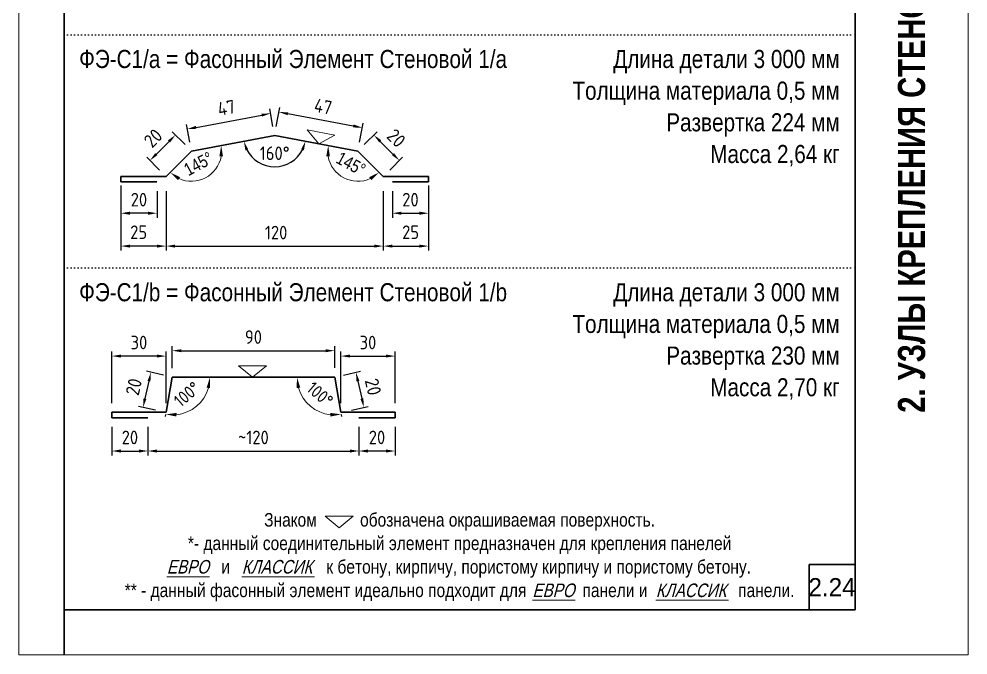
# Model space of a CAD drawing. Extents: x 5821 to 16321, y -13531 to 5774.
# Drawn here: x 8971 to 10021, y -166 to 537 of the extents above; entities that cross this region are included whole.
import ezdxf
from ezdxf.enums import TextEntityAlignment as Align

# ---------------------------------------------------------------- set-up
doc = ezdxf.new("R2010")
doc.units = 0
doc.header["$LTSCALE"] = 3
doc.linetypes.add('DOT2', pattern=[0.125, 0, -0.125])
doc.layers.get('0').update_dxf_attribs({"linetype": 'CONTINUOUS', "lineweight": 30})
doc.layers.get('DEFPOINTS').update_dxf_attribs({"linetype": 'CONTINUOUS'})
for name, color, linetype, lineweight in [('Logo', 1, 'CONTINUOUS', 9), ('new_fill', 8, 'CONTINUOUS', 13), ('RAZMER', 7, 'CONTINUOUS', 9), ('Нащельники', 1, 'CONTINUOUS', 30)]:
    doc.layers.add(name, color=color, linetype=linetype, lineweight=lineweight)
doc.layers.add('Punktir', color=7, linetype='CONTINUOUS')
doc.styles.add('LOGO', font='HATTEN.TTF')
doc.styles.add('ROMANS', font='romans.shx', dxfattribs={"width": 0.85})
doc.styles.add('style1', font='ARIALN.TTF')
doc.styles.add('style2', font='impact.TTF')
doc.styles.add('курсив', font='ARIAL.TTF', dxfattribs={"width": 0.8, "oblique": 15})
doc.dimstyles.new('2.5', dxfattribs={"dimscale": 5, "dimtxt": 3, "dimasz": 2, "dimexe": 1, "dimexo": 2, "dimgap": 0, "dimtad": 0, "dimdec": 0, "dimlfac": 0.5, "dimzin": 9, "dimdsep": 46, "dimtxsty": 'ROMANS', "dimcen": -3, "dimdle": 1, "dimclrd": 256, "dimclre": 256, "dimclrt": 256, "dimadec": 0, "dimazin": 0, "dimtfac": 1, "dimtdec": 0, "dimtofl": 0, "dimtmove": 2, "dimatfit": 3, "dimfxl": 0, "dimtvp": 1, "dimtolj": 1, "dimtzin": 9, "dimarcsym": 0})
doc.dimstyles.get("Standard").update_dxf_attribs({"dimscale": 0, "dimtxt": 3, "dimasz": 3, "dimexe": 2.5, "dimexo": 2.5, "dimgap": 1.5, "dimtad": 0, "dimdec": 0, "dimzin": 9, "dimdsep": 46, "dimtxsty": 'ROMANS', "dimcen": -3, "dimdle": 1.25, "dimadec": 0, "dimazin": 0, "dimtfac": 0.75, "dimtdec": 0, "dimtofl": 0, "dimtmove": 2, "dimatfit": 3, "dimfxl": 0, "dimtvp": 1.5, "dimtolj": 1, "dimtzin": 0, "dimarcsym": 0})

# ---------------------------------------------------------------- blocks, each defined once
blk = doc.blocks.new('*D670')
at = {"layer": 'DEFPOINTS', "color": 0, "transparency": 16777216}
for p in [(9073.8, 96), (9113.8, 96), (9113.8, 59.2)]:
    blk.add_point(p, dxfattribs=at)
at = {"layer": 'RAZMER', "lineweight": -2, "transparency": 16777216}
for p, q in [((9073.8, 86), (9073.8, 54.2)), ((9113.8, 86), (9113.8, 54.2)), ((9083.8, 59.2), (9103.8, 59.2))]:
    blk.add_line(p, q, dxfattribs=at)
at = {"layer": 'RAZMER', "transparency": 16777216}
for points in [[(9083.8, 60.9), (9083.8, 57.5), (9073.8, 59.2)], [(9103.8, 60.9), (9103.8, 57.5), (9113.8, 59.2)]]:
    blk.add_solid(points, dxfattribs=at)
at = {"layer": 'RAZMER', "transparency": 16777216, "insert": (9093.8, 74.2), "char_height": 15, "attachment_point": 5, "style": 'ROMANS'}
blk.add_mtext('\\A1;20', dxfattribs=at)
blk = doc.blocks.new('*D671')
at = {"layer": 'DEFPOINTS', "color": 0, "transparency": 16777216}
for p in [(9320.4, 170.1), (9140.6, 140.8), (9320.4, 141)]:
    blk.add_point(p, dxfattribs=at)
at = {"layer": 'RAZMER', "lineweight": -2, "transparency": 16777216}
for p, q in [((9140.6, 150.8), (9140.6, 175.1)), ((9150.6, 170.1), (9310.4, 170.1)), ((9320.4, 151), (9320.4, 175.1))]:
    blk.add_line(p, q, dxfattribs=at)
at = {"layer": 'RAZMER', "transparency": 16777216}
for points in [[(9150.6, 171.7), (9150.6, 168.4), (9140.6, 170.1)], [(9310.4, 171.7), (9310.4, 168.4), (9320.4, 170.1)]]:
    blk.add_solid(points, dxfattribs=at)
at = {"layer": 'RAZMER', "transparency": 16777216, "insert": (9230.5, 185.1), "char_height": 15, "attachment_point": 5, "style": 'ROMANS'}
blk.add_mtext('\\A1;90', dxfattribs=at)
blk = doc.blocks.new('*D672')
at = {"layer": 'DEFPOINTS', "color": 0, "transparency": 16777216}
for p in [(9073.8, 164.1), (9073.8, 102), (9133.8, 102)]:
    blk.add_point(p, dxfattribs=at)
at = {"layer": 'RAZMER', "lineweight": -2, "transparency": 16777216}
for p, q in [((9073.8, 112), (9073.8, 169.1)), ((9133.8, 112), (9133.8, 169.1)), ((9123.8, 164.1), (9083.8, 164.1))]:
    blk.add_line(p, q, dxfattribs=at)
at = {"layer": 'RAZMER', "transparency": 16777216}
for points in [[(9083.8, 165.8), (9083.8, 162.5), (9073.8, 164.1)], [(9123.8, 165.8), (9123.8, 162.5), (9133.8, 164.1)]]:
    blk.add_solid(points, dxfattribs=at)
at = {"layer": 'RAZMER', "transparency": 16777216, "insert": (9103.8, 179.1), "char_height": 15, "attachment_point": 5, "style": 'ROMANS'}
blk.add_mtext('\\A1;30', dxfattribs=at)
blk = doc.blocks.new('*D673')
at = {"layer": 'DEFPOINTS', "color": 0, "transparency": 16777216}
for p in [(9140.6, 140.8), (9140.6, 140.8), (9285.7, 140.8), (9133.8, 102), (9157.1, 102.5)]:
    blk.add_point(p, dxfattribs=at)
at = {"layer": 'RAZMER', "color": 0, "lineweight": -2, "transparency": 16777216}
blk.add_line((9133.3, 99.5), (9132.9, 97.2), dxfattribs=at)
at = {"layer": 'RAZMER', "color": 0, "lineweight": 0, "transparency": 16777216}
blk.add_arc((9140.6, 140.8), 41.8, 276.5173, 343.4807, dxfattribs=at)
at = {"layer": 'RAZMER', "color": 0, "transparency": 16777216}
for points in [[(9178.7, 129.2), (9182.6, 128.7), (9182.4, 140.8)], [(9145.3, 97.3), (9145.4, 101.3), (9133.4, 99.7)]]:
    blk.add_solid(points, dxfattribs=at)
at = {"layer": 'RAZMER', "color": 0, "transparency": 16777216, "insert": (9156.9, 121.9), "char_height": 14, "attachment_point": 5, "rotation": 40.7614, "style": 'ROMANS'}
blk.add_mtext('\\A1;100°', dxfattribs=at)
blk = doc.blocks.new('*D674')
at = {"layer": 'DEFPOINTS', "color": 0, "transparency": 16777216}
for p in [(9140.6, 140.8), (9108.3, 107.3), (9131.8, 102)]:
    blk.add_point(p, dxfattribs=at)
at = {"layer": 'RAZMER', "lineweight": -2, "transparency": 16777216}
for p, q in [((9130.9, 143), (9112.2, 147.3)), ((9114.9, 136.4), (9110.5, 117.1)), ((9122, 104.2), (9103.4, 108.5))]:
    blk.add_line(p, q, dxfattribs=at)
at = {"layer": 'RAZMER', "transparency": 16777216}
for points in [[(9113.3, 136.8), (9116.5, 136.1), (9117.1, 146.2)], [(9108.9, 117.5), (9112.1, 116.7), (9108.3, 107.3)]]:
    blk.add_solid(points, dxfattribs=at)
at = {"layer": 'RAZMER', "transparency": 16777216, "insert": (9098.1, 130.1), "char_height": 15, "attachment_point": 5, "rotation": 77.1649, "style": 'ROMANS'}
blk.add_mtext('\\A1;20', dxfattribs=at)
blk = doc.blocks.new('*D675')
at = {"layer": 'DEFPOINTS', "color": 0, "transparency": 16777216}
for p in [(9161.9, 390.7), (9116, 380.3), (9133.8, 362.5)]:
    blk.add_point(p, dxfattribs=at)
at = {"layer": 'RAZMER', "lineweight": -2, "transparency": 16777216}
for p, q in [((9154.9, 397.8), (9140.6, 412)), ((9137.1, 401.4), (9123.1, 387.4)), ((9126.7, 369.6), (9112.5, 383.8))]:
    blk.add_line(p, q, dxfattribs=at)
at = {"layer": 'RAZMER', "transparency": 16777216}
for points in [[(9135.9, 402.6), (9138.3, 400.2), (9144.2, 408.4)], [(9121.9, 388.5), (9124.3, 386.2), (9116, 380.3)]]:
    blk.add_solid(points, dxfattribs=at)
at = {"layer": 'RAZMER', "transparency": 16777216, "insert": (9119.5, 405), "char_height": 15, "attachment_point": 5, "rotation": 45, "style": 'ROMANS'}
blk.add_mtext('\\A1;20', dxfattribs=at)
blk = doc.blocks.new('*D676')
at = {"layer": 'DEFPOINTS', "color": 0, "transparency": 16777216}
for p in [(9254, 407.9), (9161.9, 390.7), (9161.9, 390.7), (9140.8, 369.6), (9164, 357.4)]:
    blk.add_point(p, dxfattribs=at)
at = {"layer": 'RAZMER', "color": 0, "lineweight": -2, "transparency": 16777216}
blk.add_line((9139.1, 367.8), (9136.5, 365.3), dxfattribs=at)
at = {"layer": 'RAZMER', "color": 0, "lineweight": 0, "transparency": 16777216}
blk.add_arc((9161.9, 390.7), 33.4, 245.6972, 349.8885, dxfattribs=at)
at = {"layer": 'RAZMER', "color": 0, "transparency": 16777216}
for points in [[(9192.8, 384.8), (9196.8, 384.9), (9194.8, 396.8)], [(9147, 358.6), (9149.3, 361.9), (9138.3, 367.1)]]:
    blk.add_solid(points, dxfattribs=at)
at = {"layer": 'RAZMER', "color": 0, "transparency": 16777216, "insert": (9169.6, 376.6), "char_height": 14, "attachment_point": 5, "rotation": 28.4747, "style": 'ROMANS'}
blk.add_mtext('\\A1;{\\ftxt|b0|i0|c204|p0;145\\ftxt|b0|i0|c0|p0;°}', dxfattribs=at)
blk = doc.blocks.new('*D682')
at = {"layer": 'DEFPOINTS', "color": 0, "transparency": 16777216}
for p in [(9258.8, 433.8), (9254, 407.9), (9346, 390.7)]:
    blk.add_point(p, dxfattribs=at)
at = {"layer": 'RAZMER', "lineweight": -2, "transparency": 16777216}
for p, q in [((9255.8, 417.7), (9259.7, 438.7)), ((9341, 418.4), (9268.6, 432)), ((9347.9, 400.5), (9351.8, 421.5))]:
    blk.add_line(p, q, dxfattribs=at)
at = {"layer": 'RAZMER', "transparency": 16777216}
for points in [[(9269, 433.6), (9268.3, 430.3), (9258.8, 433.8)], [(9341.3, 420.1), (9340.7, 416.8), (9350.9, 416.6)]]:
    blk.add_solid(points, dxfattribs=at)
at = {"layer": 'RAZMER', "transparency": 16777216, "insert": (9307.6, 440), "char_height": 15, "attachment_point": 5, "rotation": 349.4143, "style": 'ROMANS'}
blk.add_mtext('\\A1;47', dxfattribs=at)
blk = doc.blocks.new('*D683')
at = {"layer": 'DEFPOINTS', "color": 0, "transparency": 16777216}
for p in [(9254, 407.9), (9254, 407.9), (9161.9, 390.7), (9351.9, 389.6), (9238.5, 376.9)]:
    blk.add_point(p, dxfattribs=at)
at = {"layer": 'RAZMER', "lineweight": -2, "transparency": 16777216}
blk.add_arc((9254, 407.9), 34.6, 207.1824, 332.8176, dxfattribs=at)
at = {"layer": 'RAZMER', "transparency": 16777216}
for points in [[(9221.6, 391.5), (9224.7, 392.6), (9219.9, 401.5)], [(9283.2, 392.6), (9286.4, 391.5), (9288, 401.5)]]:
    blk.add_solid(points, dxfattribs=at)
at = {"layer": 'RAZMER', "transparency": 16777216, "insert": (9254, 388.3), "char_height": 15, "attachment_point": 5, "style": 'ROMANS'}
blk.add_mtext('\\A1;160°', dxfattribs=at)
blk = doc.blocks.new('*D684')
at = {"layer": 'DEFPOINTS', "color": 0, "transparency": 16777216}
for p in [(9133.8, 356.5), (9374.2, 356.5), (9374.2, 285.7)]:
    blk.add_point(p, dxfattribs=at)
at = {"layer": 'RAZMER', "lineweight": -2, "transparency": 16777216}
for p, q in [((9133.8, 346.5), (9133.8, 280.7)), ((9374.2, 346.5), (9374.2, 280.7)), ((9143.8, 285.7), (9364.2, 285.7))]:
    blk.add_line(p, q, dxfattribs=at)
at = {"layer": 'RAZMER', "transparency": 16777216}
for points in [[(9143.8, 287.3), (9143.8, 284), (9133.8, 285.7)], [(9364.2, 287.3), (9364.2, 284), (9374.2, 285.7)]]:
    blk.add_solid(points, dxfattribs=at)
at = {"layer": 'RAZMER', "transparency": 16777216, "insert": (9255.6, 300.6), "char_height": 15, "attachment_point": 5, "style": 'ROMANS'}
blk.add_mtext('\\A1;120', dxfattribs=at)
blk = doc.blocks.new('*D685')
at = {"layer": 'DEFPOINTS', "color": 0, "transparency": 16777216}
for p in [(9113.8, 96), (9347.2, 96), (9347.2, 59.2)]:
    blk.add_point(p, dxfattribs=at)
at = {"layer": 'RAZMER', "lineweight": -2, "transparency": 16777216}
for p, q in [((9113.8, 86), (9113.8, 54.2)), ((9347.2, 86), (9347.2, 54.2)), ((9123.8, 59.2), (9337.2, 59.2))]:
    blk.add_line(p, q, dxfattribs=at)
at = {"layer": 'RAZMER', "transparency": 16777216}
for points in [[(9123.8, 60.9), (9123.8, 57.5), (9113.8, 59.2)], [(9337.2, 60.9), (9337.2, 57.5), (9347.2, 59.2)]]:
    blk.add_solid(points, dxfattribs=at)
at = {"layer": 'RAZMER', "transparency": 16777216, "insert": (9230.5, 74.2), "char_height": 15, "attachment_point": 5, "style": 'ROMANS'}
blk.add_mtext('\\A1;~120', dxfattribs=at)
blk = doc.blocks.new('*D687')
at = {"layer": 'DEFPOINTS', "color": 0, "transparency": 16777216}
for p in [(9249.4, 432.3), (9254, 407.9), (9161.9, 390.7)]:
    blk.add_point(p, dxfattribs=at)
at = {"layer": 'RAZMER', "lineweight": -2, "transparency": 16777216}
for p, q in [((9252.1, 417.7), (9248.5, 437.2)), ((9160.1, 400.5), (9156.4, 420)), ((9167.2, 416.9), (9239.6, 430.5))]:
    blk.add_line(p, q, dxfattribs=at)
at = {"layer": 'RAZMER', "transparency": 16777216}
for points in [[(9239.3, 432.1), (9239.9, 428.8), (9249.4, 432.3)], [(9166.9, 418.6), (9167.5, 415.3), (9157.4, 415.1)]]:
    blk.add_solid(points, dxfattribs=at)
at = {"layer": 'RAZMER', "transparency": 16777216, "insert": (9200.6, 438.5), "char_height": 15, "attachment_point": 5, "rotation": 10.5857, "style": 'ROMANS'}
blk.add_mtext('\\A1;47', dxfattribs=at)
blk = doc.blocks.new('*D688')
at = {"layer": 'DEFPOINTS', "color": 0, "transparency": 16777216}
for p in [(9346, 390.7), (9391.9, 380.3), (9374.2, 362.5)]:
    blk.add_point(p, dxfattribs=at)
at = {"layer": 'RAZMER', "lineweight": -2, "transparency": 16777216}
for p, q in [((9353.1, 397.8), (9367.3, 412)), ((9370.8, 401.4), (9384.9, 387.4)), ((9381.3, 369.6), (9395.5, 383.8))]:
    blk.add_line(p, q, dxfattribs=at)
at = {"layer": 'RAZMER', "transparency": 16777216}
for points in [[(9372, 402.6), (9369.7, 400.2), (9363.8, 408.4)], [(9386, 388.5), (9383.7, 386.2), (9391.9, 380.3)]]:
    blk.add_solid(points, dxfattribs=at)
at = {"layer": 'RAZMER', "transparency": 16777216, "insert": (9388.5, 405), "char_height": 15, "attachment_point": 5, "rotation": 315, "style": 'ROMANS'}
blk.add_mtext('\\A1;20', dxfattribs=at)
blk = doc.blocks.new('*D689')
at = {"layer": 'DEFPOINTS', "color": 0, "transparency": 16777216}
for p in [(9254, 407.9), (9346, 390.7), (9346, 390.7), (9367.1, 369.6), (9344, 357.4)]:
    blk.add_point(p, dxfattribs=at)
at = {"layer": 'RAZMER', "color": 0, "lineweight": -2, "transparency": 16777216}
blk.add_line((9368.9, 367.8), (9371.4, 365.3), dxfattribs=at)
at = {"layer": 'RAZMER', "color": 0, "lineweight": 0, "transparency": 16777216}
blk.add_arc((9346, 390.7), 33.4, 190.1115, 294.3028, dxfattribs=at)
at = {"layer": 'RAZMER', "color": 0, "transparency": 16777216}
for points in [[(9311.1, 384.9), (9315.1, 384.8), (9313.2, 396.8)], [(9358.6, 361.9), (9360.9, 358.6), (9369.6, 367.1)]]:
    blk.add_solid(points, dxfattribs=at)
at = {"layer": 'RAZMER', "color": 0, "transparency": 16777216, "insert": (9338.4, 376.6), "char_height": 14, "attachment_point": 5, "rotation": 331.5253, "style": 'ROMANS'}
blk.add_mtext('\\A1;{\\ftxt|b0|i0|c204|p0;145\\ftxt|b0|i0|c0|p0;°}', dxfattribs=at)
blk = doc.blocks.new('*D690')
at = {"layer": 'DEFPOINTS', "color": 0, "transparency": 16777216}
for p in [(9347.2, 96), (9387.2, 96), (9347.2, 59.2)]:
    blk.add_point(p, dxfattribs=at)
at = {"layer": 'RAZMER', "lineweight": -2, "transparency": 16777216}
for p, q in [((9347.2, 86), (9347.2, 54.2)), ((9387.2, 86), (9387.2, 54.2)), ((9377.2, 59.2), (9357.2, 59.2))]:
    blk.add_line(p, q, dxfattribs=at)
at = {"layer": 'RAZMER', "transparency": 16777216}
for points in [[(9357.2, 60.9), (9357.2, 57.5), (9347.2, 59.2)], [(9377.2, 60.9), (9377.2, 57.5), (9387.2, 59.2)]]:
    blk.add_solid(points, dxfattribs=at)
at = {"layer": 'RAZMER', "transparency": 16777216, "insert": (9367.2, 74.2), "char_height": 15, "attachment_point": 5, "style": 'ROMANS'}
blk.add_mtext('\\A1;20', dxfattribs=at)
blk = doc.blocks.new('*D691')
at = {"layer": 'DEFPOINTS', "color": 0, "transparency": 16777216}
for p in [(9387.2, 164.1), (9327.2, 102), (9387.2, 102)]:
    blk.add_point(p, dxfattribs=at)
at = {"layer": 'RAZMER', "lineweight": -2, "transparency": 16777216}
for p, q in [((9327.2, 112), (9327.2, 169.1)), ((9387.2, 112), (9387.2, 169.1)), ((9337.2, 164.1), (9377.2, 164.1))]:
    blk.add_line(p, q, dxfattribs=at)
at = {"layer": 'RAZMER', "transparency": 16777216}
for points in [[(9337.2, 165.8), (9337.2, 162.5), (9327.2, 164.1)], [(9377.2, 165.8), (9377.2, 162.5), (9387.2, 164.1)]]:
    blk.add_solid(points, dxfattribs=at)
at = {"layer": 'RAZMER', "transparency": 16777216, "insert": (9357.2, 179.1), "char_height": 15, "attachment_point": 5, "style": 'ROMANS'}
blk.add_mtext('\\A1;30', dxfattribs=at)
blk = doc.blocks.new('*D692')
at = {"layer": 'DEFPOINTS', "color": 0, "transparency": 16777216}
for p in [(9175.3, 140.8), (9320.4, 140.8), (9320.4, 140.8), (9303.8, 102.5), (9327.2, 102)]:
    blk.add_point(p, dxfattribs=at)
at = {"layer": 'RAZMER', "color": 0, "lineweight": -2, "transparency": 16777216}
blk.add_line((9327.7, 99.5), (9328.1, 97.2), dxfattribs=at)
at = {"layer": 'RAZMER', "color": 0, "lineweight": 0, "transparency": 16777216}
blk.add_arc((9320.4, 140.8), 41.8, 196.5193, 263.4827, dxfattribs=at)
at = {"layer": 'RAZMER', "color": 0, "transparency": 16777216}
for points in [[(9278.4, 128.7), (9282.3, 129.2), (9278.6, 140.8)], [(9315.6, 101.3), (9315.7, 97.3), (9327.6, 99.7)]]:
    blk.add_solid(points, dxfattribs=at)
at = {"layer": 'RAZMER', "color": 0, "transparency": 16777216, "insert": (9304.1, 121.9), "char_height": 14, "attachment_point": 5, "rotation": 319.2386, "style": 'ROMANS'}
blk.add_mtext('\\A1;100°', dxfattribs=at)
blk = doc.blocks.new('*D693')
at = {"layer": 'DEFPOINTS', "color": 0, "transparency": 16777216}
for p in [(9320.4, 140.8), (9352.7, 107.3), (9329.2, 102)]:
    blk.add_point(p, dxfattribs=at)
at = {"layer": 'RAZMER', "lineweight": -2, "transparency": 16777216}
for p, q in [((9330.1, 143), (9348.8, 147.3)), ((9346.1, 136.4), (9350.5, 117.1)), ((9339, 104.2), (9357.6, 108.5))]:
    blk.add_line(p, q, dxfattribs=at)
at = {"layer": 'RAZMER', "transparency": 16777216}
for points in [[(9347.7, 136.8), (9344.5, 136.1), (9343.9, 146.2)], [(9352.1, 117.5), (9348.9, 116.7), (9352.7, 107.3)]]:
    blk.add_solid(points, dxfattribs=at)
at = {"layer": 'RAZMER', "transparency": 16777216, "insert": (9362.9, 130.1), "char_height": 15, "attachment_point": 5, "rotation": 282.8351, "style": 'ROMANS'}
blk.add_mtext('\\A1;20', dxfattribs=at)
blk = doc.blocks.new('*D696')
at = {"layer": 'DEFPOINTS', "color": 0, "transparency": 16777216}
for p in [(9424.2, 362.5), (9374.2, 356.5), (9424.2, 285.7)]:
    blk.add_point(p, dxfattribs=at)
at = {"layer": 'RAZMER', "lineweight": -2, "transparency": 16777216}
for p, q in [((9374.2, 346.5), (9374.2, 280.7)), ((9424.2, 352.5), (9424.2, 280.7)), ((9384.2, 285.7), (9414.2, 285.7))]:
    blk.add_line(p, q, dxfattribs=at)
at = {"layer": 'RAZMER', "transparency": 16777216}
for points in [[(9384.2, 287.3), (9384.2, 284), (9374.2, 285.7)], [(9414.2, 287.3), (9414.2, 284), (9424.2, 285.7)]]:
    blk.add_solid(points, dxfattribs=at)
at = {"layer": 'RAZMER', "transparency": 16777216, "insert": (9404.4, 301), "char_height": 15, "attachment_point": 5, "style": 'ROMANS'}
blk.add_mtext('\\A1;25', dxfattribs=at)
blk = doc.blocks.new('*D697')
at = {"layer": 'DEFPOINTS', "color": 0, "transparency": 16777216}
for p in [(9384.2, 356.5), (9424.2, 356.5), (9424.2, 322)]:
    blk.add_point(p, dxfattribs=at)
at = {"layer": 'RAZMER', "lineweight": -2, "transparency": 16777216}
for p, q in [((9384.2, 346.5), (9384.2, 317)), ((9424.2, 346.5), (9424.2, 317)), ((9394.2, 322), (9414.2, 322))]:
    blk.add_line(p, q, dxfattribs=at)
at = {"layer": 'RAZMER', "transparency": 16777216}
for points in [[(9394.2, 323.7), (9394.2, 320.3), (9384.2, 322)], [(9414.2, 323.7), (9414.2, 320.3), (9424.2, 322)]]:
    blk.add_solid(points, dxfattribs=at)
at = {"layer": 'RAZMER', "transparency": 16777216, "insert": (9404.2, 337), "char_height": 15, "attachment_point": 5, "style": 'ROMANS'}
blk.add_mtext('\\A1;20', dxfattribs=at)
blk = doc.blocks.new('*D698')
at = {"layer": 'DEFPOINTS', "color": 0, "transparency": 16777216}
for p in [(9083.8, 362.5), (9133.8, 356.5), (9083.8, 285.7)]:
    blk.add_point(p, dxfattribs=at)
at = {"layer": 'RAZMER', "lineweight": -2, "transparency": 16777216}
for p, q in [((9083.8, 352.5), (9083.8, 280.7)), ((9133.8, 346.5), (9133.8, 280.7)), ((9123.8, 285.7), (9093.8, 285.7))]:
    blk.add_line(p, q, dxfattribs=at)
at = {"layer": 'RAZMER', "transparency": 16777216}
for points in [[(9093.8, 287.3), (9093.8, 284), (9083.8, 285.7)], [(9123.8, 287.3), (9123.8, 284), (9133.8, 285.7)]]:
    blk.add_solid(points, dxfattribs=at)
at = {"layer": 'RAZMER', "transparency": 16777216, "insert": (9103.5, 301), "char_height": 15, "attachment_point": 5, "style": 'ROMANS'}
blk.add_mtext('\\A1;25', dxfattribs=at)
blk = doc.blocks.new('*D701')
at = {"layer": 'DEFPOINTS', "color": 0, "transparency": 16777216}
for p in [(9083.8, 356.5), (9123.8, 356.5), (9083.8, 322)]:
    blk.add_point(p, dxfattribs=at)
at = {"layer": 'RAZMER', "lineweight": -2, "transparency": 16777216}
for p, q in [((9083.8, 346.5), (9083.8, 317)), ((9123.8, 346.5), (9123.8, 317)), ((9113.8, 322), (9093.8, 322))]:
    blk.add_line(p, q, dxfattribs=at)
at = {"layer": 'RAZMER', "transparency": 16777216}
for points in [[(9093.8, 323.7), (9093.8, 320.3), (9083.8, 322)], [(9113.8, 323.7), (9113.8, 320.3), (9123.8, 322)]]:
    blk.add_solid(points, dxfattribs=at)
at = {"layer": 'RAZMER', "transparency": 16777216, "insert": (9103.8, 337), "char_height": 15, "attachment_point": 5, "style": 'ROMANS'}
blk.add_mtext('\\A1;20', dxfattribs=at)

msp = doc.modelspace()

# ---------------------------------------------------------------- linework, layer by layer
at = {"color": 1}
for p, q in [((9021.09, 1245.91), (9021.09, -166.24)), ((9896.09, 1245.91), (9896.09, -116.24)), ((9845.18, -66.24), (9896.09, -66.24)), ((9845.18, -66.24), (9845.18, -116.24)), ((9896.09, -116.24), (9021.09, -116.24))]:
    msp.add_line(p, q, dxfattribs=at)
at = {"layer": 'Logo'}
for p, q in [((9134.65, -79.81), (9181.89, -79.81)), ((9217.64, -79.81), (9298.09, -79.81)), ((9539.07, -105.81), (9586.31, -105.81)), ((9675.69, -105.81), (9756.14, -105.81))]:
    msp.add_line(p, q, dxfattribs=at)
at = {"layer": 'Punktir', "linetype": 'DOT2', "ltscale": 10}
for p, q in [((9021.09, 519.3), (9896.09, 519.3)), ((9021.09, 261.52), (9896.09, 261.52))]:
    msp.add_line(p, q, dxfattribs=at)
at = {"layer": 'RAZMER'}
for p, q in [((10021.09, 1318.76), (10021.09, -166.24)), ((10021.09, 1318.76), (10021.09, -166.24)), ((10021.09, 1318.76), (10021.09, -166.24)), ((10021.09, 1318.76), (10021.09, -166.24)), ((10021.09, 1318.76), (10021.09, -166.24)), ((10021.09, 1318.76), (10021.09, -166.24)), ((10021.09, 1318.76), (10021.09, -166.24)), ((10021.09, 1318.76), (10021.09, -166.24)), ((10021.09, 1318.76), (10021.09, -166.24)), ((10021.09, 1318.76), (10021.09, -166.24)), ((10021.09, 1318.76), (10021.09, -166.24)), ((10021.09, 1318.76), (10021.09, -166.24)), ((10021.09, 1318.76), (10021.09, -166.24)), ((10021.09, 1318.76), (10021.09, -166.24)), ((10021.09, 1318.76), (10021.09, -166.24)), ((10021.09, 1318.76), (10021.09, -166.24)), ((10021.09, 1318.76), (10021.09, -166.24)), ((10021.09, 1318.76), (10021.09, -166.24)), ((10021.09, 1318.76), (10021.09, -166.24)), ((10021.09, 1318.76), (10021.09, -166.24)), ((10021.09, 1318.76), (10021.09, -166.24)), ((10021.09, 1318.76), (10021.09, -166.24)), ((10021.09, 1318.76), (10021.09, -166.24)), ((10021.09, 1318.76), (10021.09, -166.24)), ((10021.09, 1318.76), (10021.09, -166.24)), ((10021.09, 1318.76), (10021.09, -166.24)), ((10021.09, 1318.76), (10021.09, -166.24)), ((10021.09, 1318.76), (10021.09, -166.24)), ((10021.09, 1318.76), (10021.09, -166.24)), ((10021.09, 1318.76), (10021.09, -166.24)), ((10021.09, 1318.76), (10021.09, -166.24)), ((10021.09, 1318.76), (10021.09, -166.24)), ((10021.09, 1318.76), (10021.09, -166.24)), ((10021.09, 1318.76), (10021.09, -166.24)), ((10021.09, 1318.76), (10021.09, -166.24)), ((10021.09, 1318.76), (10021.09, -166.24)), ((10021.09, 1318.76), (10021.09, -166.24)), ((10021.09, 1318.76), (10021.09, -166.24)), ((10021.09, 1318.76), (10021.09, -166.24)), ((10021.09, 1318.76), (10021.09, -166.24)), ((10021.09, 1318.76), (10021.09, -166.24)), ((10021.09, 1318.76), (10021.09, -166.24)), ((9320.38, 408.34), (9290.12, 414.02)), ((9302.92, 398.74), (9290.12, 414.02)), ((9302.92, 398.74), (9320.38, 408.34)), ((9229.5, 140.82), (9214.1, 153.47)), ((9244.89, 153.47), (9214.1, 153.47)), ((9229.5, 140.82), (9244.89, 153.47)), ((9325.29, -25.52), (9309.89, -12.86)), ((9340.68, -12.86), (9309.89, -12.86)), ((9325.29, -25.52), (9340.68, -12.86))]:
    msp.add_line(p, q, dxfattribs=at)
msp.add_lwpolyline([(8971.09, 1318.76), (10021.09, 1318.76), (10021.09, -166.24), (8971.09, -166.24)], close=True, dxfattribs=at)
at = {"layer": 'Нащельники'}
for p, q in [((9253.98, 407.91), (9161.92, 390.71)), ((9253.98, 407.91), (9346.03, 390.71)), ((9133.76, 362.54), (9161.92, 390.71)), ((9374.19, 362.54), (9346.03, 390.71)), ((9083.76, 356.54), (9083.76, 362.54)), ((9083.76, 362.54), (9133.76, 362.54)), ((9424.19, 362.54), (9374.19, 362.54)), ((9424.19, 356.54), (9424.19, 362.54)), ((9123.76, 356.54), (9083.76, 356.54)), ((9384.19, 356.54), (9424.19, 356.54)), ((9133.76, 102), (9140.61, 140.82)), ((9140.61, 140.82), (9320.39, 140.97)), ((9327.23, 102), (9320.39, 140.82)), ((9073.76, 96), (9073.76, 102)), ((9133.76, 102), (9073.76, 102)), ((9113.76, 96), (9073.76, 96)), ((9327.23, 102), (9387.23, 102)), ((9347.23, 96), (9387.23, 96)), ((9387.23, 96), (9387.23, 102))]:
    msp.add_line(p, q, dxfattribs=at)

# ---------------------------------------------------------------- texts
at = {"style": 'style1'}
for s, p in [('ФЭ-С1/a = Фасонный Элемент Стеновой 1/a', (9037.63, 482.49)), ('ФЭ-С1/b = Фасонный Элемент Стеновой 1/b', (9037.63, 224.7))]:
    msp.add_text(s, height=20, dxfattribs=at).set_placement(p)
for s, p in [('Длина детали 3 000 мм', (9879.09, 482.49)), ('Толщина материала 0,5 мм', (9879.09, 447.49)), ('Развертка 224 мм', (9879.09, 412.49)), ('Масса 2,64 кг', (9879.09, 377.49)), ('Длина детали 3 000 мм', (9879.09, 224.7)), ('Толщина материала 0,5 мм', (9879.09, 189.7)), ('Развертка 230 мм', (9879.09, 154.7)), ('Масса 2,70 кг', (9879.09, 119.7))]:
    msp.add_text(s, height=20, dxfattribs=at).set_placement(p, align=Align.RIGHT)
for s, p in [('Знаком          обозначена окрашиваемая поверхность.', (9458.59, -24.33)), ('*- данный соединительный элемент предназначен для крепления панелей', (9458.59, -50.24)), ('к бетону, кирпичу, пористому кирпичу и пористому бетону.', (9546.08, -76.24)), ('и', (9199.67, -76.24)), ('** - данный фасонный элемент идеально подходит для             панели и                     панели.', (9458.59, -102.24))]:
    msp.add_text(s, height=15, dxfattribs=at).set_placement(p, align=Align.CENTER)
at = {"color": 1, "style": 'курсив', "oblique": 15, "width": 0.8}
for s, p in [('ЕВРО', (9157.99, -76.24)), ('КЛАССИК', (9256.65, -76.24)), ('ЕВРО', (9562.41, -102.24)), ('КЛАССИК', (9714.7, -102.24))]:
    msp.add_text(s, height=15, dxfattribs=at).set_placement(p, align=Align.CENTER)
at = {"layer": 'new_fill', "style": 'style2'}
msp.add_text('2. УЗЛЫ КРЕПЛЕНИЯ СТЕНОВЫХ СЭНДВИЧ-ПАНЕЛЕЙ', height=30, rotation=90, dxfattribs=at).set_placement((9958.59, 539.83), align=Align.MIDDLE_CENTER)
at = {"layer": 'new_fill', "style": 'LOGO'}
msp.add_text('2.24', height=20, dxfattribs=at).set_placement((9870.64, -91.24), align=Align.MIDDLE_CENTER)

# ---------------------------------------------------------------- dimensions: what is measured, and where the dimension line sits
at = {"layer": 'RAZMER'}
for p1, p2, distance, picture, middle in [((9346.03, 390.71), (9253.98, 407.91), -26.35, '*D682', (9307.6, 439.95)), ((9161.92, 390.71), (9253.98, 407.91), 24.82, '*D687', (9200.63, 438.45)), ((9161.92, 390.71), (9133.76, 362.54), -25.09, '*D675', (9119.49, 404.97)), ((9346.03, 390.71), (9374.19, 362.54), 25.09, '*D688', (9388.46, 404.97)), ((9140.61, 140.82), (9131.76, 102), -24.1, '*D674', (9098.06, 130.09)), ((9320.39, 140.82), (9329.23, 102), 24.1, '*D693', (9362.93, 130.09))]:
    dim = msp.add_aligned_dim(p1=p1, p2=p2, distance=distance, dimstyle='2.5', dxfattribs=at)
    dim.commit()
    dim.dimension.update_dxf_attribs({"geometry": picture, "text_midpoint": middle})
for base, line1, line2, picture, middle in [((9163.98, 357.37), ((9253.98, 407.91), (9161.92, 390.71)), ((9140.83, 369.61), (9161.92, 390.71)), '*D676', (9169.57, 376.6)), ((9343.97, 357.37), ((9253.98, 407.91), (9346.03, 390.71)), ((9367.12, 369.61), (9346.03, 390.71)), '*D689', (9338.38, 376.6))]:
    dim = msp.add_angular_dim_2l(base=base, line1=line1, line2=line2, text='{\\ftxt|b0|i0|c204|p0;145\\ftxt|b0|i0|c0|p0;°}', dimstyle='Standard', override={"dimscale": 1, "dimtxt": 14, "dimasz": 12, "dimlwd": 0}, dxfattribs=at)
    dim.commit()
    dim.dimension.update_dxf_attribs({"geometry": picture, "text_midpoint": middle, "dimtype": 162})
dim = msp.add_angular_dim_2l(base=(9238.53, 376.9), line1=((9253.98, 407.91), (9351.93, 389.6)), line2=((9253.98, 407.91), (9161.92, 390.71)), text='160°', dimstyle='2.5', dxfattribs=at)
dim.commit()
dim.dimension.update_dxf_attribs({"geometry": '*D683', "text_midpoint": (9253.98, 388.27)})
for base, p1, p2, picture, middle in [((9083.76, 285.67), (9133.76, 356.54), (9083.76, 362.54), '*D698', (9103.54, 300.95)), ((9347.23, 59.18), (9387.23, 96), (9347.23, 96), '*D690', (9367.23, 74.16))]:
    dim = msp.add_linear_dim(base=base, p1=p1, p2=p2, angle=180, dimstyle='2.5', dxfattribs=at)
    dim.commit()
    dim.dimension.update_dxf_attribs({"geometry": picture, "text_midpoint": middle, "dimtype": 160})
for base, p1, p2, picture, middle in [((9424.19, 285.67), (9374.19, 356.54), (9424.19, 362.54), '*D696', (9404.42, 300.95)), ((9374.19, 285.67), (9133.76, 356.54), (9374.19, 356.54), '*D684', (9255.63, 300.62)), ((9113.76, 59.18), (9073.76, 96), (9113.76, 96), '*D670', (9093.76, 74.16))]:
    dim = msp.add_linear_dim(base=base, p1=p1, p2=p2, dimstyle='2.5', dxfattribs=at)
    dim.commit()
    dim.dimension.update_dxf_attribs({"geometry": picture, "text_midpoint": middle, "dimtype": 160})
for base, p1, p2, picture, middle in [((9083.76, 321.99), (9123.76, 356.54), (9083.76, 356.54), '*D701', (9103.76, 336.99)), ((9320.39, 170.05), (9140.61, 140.82), (9320.39, 140.97), '*D671', (9230.5, 185.05)), ((9387.23, 164.15), (9327.23, 102), (9387.23, 102), '*D691', (9357.23, 179.15))]:
    dim = msp.add_linear_dim(base=base, p1=p1, p2=p2, dimstyle='2.5', dxfattribs=at)
    dim.commit()
    dim.dimension.update_dxf_attribs({"geometry": picture, "text_midpoint": middle})
for base, p1, p2, picture, middle in [((9424.19, 321.99), (9384.19, 356.54), (9424.19, 356.54), '*D697', (9404.19, 336.99)), ((9073.76, 164.15), (9133.76, 102), (9073.76, 102), '*D672', (9103.76, 179.15))]:
    dim = msp.add_linear_dim(base=base, p1=p1, p2=p2, angle=180, dimstyle='2.5', dxfattribs=at)
    dim.commit()
    dim.dimension.update_dxf_attribs({"geometry": picture, "text_midpoint": middle})
for base, line1, line2, picture, middle in [((9157.15, 102.47), ((9133.76, 102), (9140.61, 140.82)), ((9285.73, 140.82), (9140.61, 140.82)), '*D673', (9156.91, 121.91)), ((9303.84, 102.47), ((9327.23, 102), (9320.39, 140.82)), ((9175.26, 140.82), (9320.39, 140.82)), '*D692', (9304.08, 121.91))]:
    dim = msp.add_angular_dim_2l(base=base, line1=line1, line2=line2, dimstyle='Standard', override={"dimscale": 1, "dimtxt": 14, "dimasz": 12, "dimlwd": 0}, dxfattribs=at)
    dim.commit()
    dim.dimension.update_dxf_attribs({"geometry": picture, "text_midpoint": middle, "dimtype": 162})
dim = msp.add_linear_dim(base=(9347.23, 59.18), p1=(9113.76, 96), p2=(9347.23, 96), text='~120', dimstyle='2.5', dxfattribs=at)
dim.commit()
dim.dimension.update_dxf_attribs({"geometry": '*D685', "text_midpoint": (9230.5, 74.18)})

doc.saveas('drawing.dxf')
